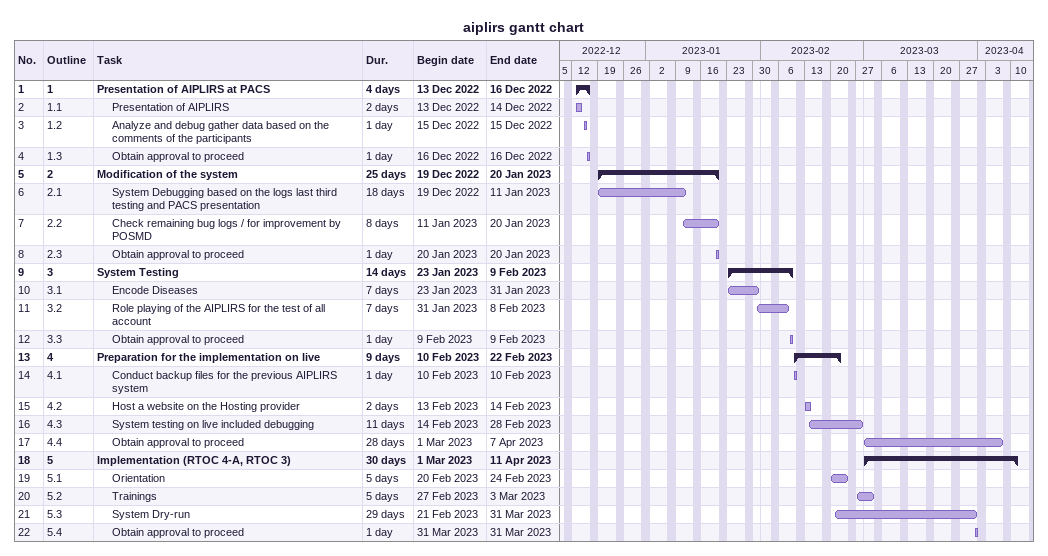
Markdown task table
aiplirs gantt chart

| ID | WBS | Task | Duration | Start | Finish |
|---|---|---|---|---|---|
| 1 | 1 | **Presentation of AIPLIRS at PACS** | 4d | 2022-12-13 | 2022-12-16 |
| 2 | 1.1 | Presentation of AIPLIRS | 2d | 2022-12-13 | 2022-12-14 |
| 3 | 1.2 | Analyze and debug gather data based on the comments of the participants | 1d | 2022-12-15 | 2022-12-15 |
| 4 | 1.3 | Obtain approval to proceed | 1d | 2022-12-16 | 2022-12-16 |
| 5 | 2 | **Modification of the system** | 25d | 2022-12-19 | 2023-01-20 |
| 6 | 2.1 | System Debugging based on the logs last third testing and PACS presentation | 18d | 2022-12-19 | 2023-01-11 |
| 7 | 2.2 | Check remaining bug logs / for improvement by POSMD | 8d | 2023-01-11 | 2023-01-20 |
| 8 | 2.3 | Obtain approval to proceed | 1d | 2023-01-20 | 2023-01-20 |
| 9 | 3 | **System Testing** | 14d | 2023-01-23 | 2023-02-09 |
| 10 | 3.1 | Encode Diseases | 7d | 2023-01-23 | 2023-01-31 |
| 11 | 3.2 | Role playing of the AIPLIRS for the test of all account | 7d | 2023-01-31 | 2023-02-08 |
| 12 | 3.3 | Obtain approval to proceed | 1d | 2023-02-09 | 2023-02-09 |
| 13 | 4 | **Preparation for the implementation on live** | 9d | 2023-02-10 | 2023-02-22 |
| 14 | 4.1 | Conduct backup files for the previous AIPLIRS system | 1d | 2023-02-10 | 2023-02-10 |
| 15 | 4.2 | Host a website on the Hosting provider | 2d | 2023-02-13 | 2023-02-14 |
| 16 | 4.3 | System testing on live included debugging | 11d | 2023-02-14 | 2023-02-28 |
| 17 | 4.4 | Obtain approval to proceed | 28d | 2023-03-01 | 2023-04-07 |
| 18 | 5 | **Implementation (RTOC 4-A, RTOC 3)** | 30d | 2023-03-01 | 2023-04-11 |
| 19 | 5.1 | Orientation | 5d | 2023-02-20 | 2023-02-24 |
| 20 | 5.2 | Trainings | 5d | 2023-02-27 | 2023-03-03 |
| 21 | 5.3 | System Dry-run | 29d | 2023-02-21 | 2023-03-31 |
| 22 | 5.4 | Obtain approval to proceed | 1d | 2023-03-31 | 2023-03-31 |
